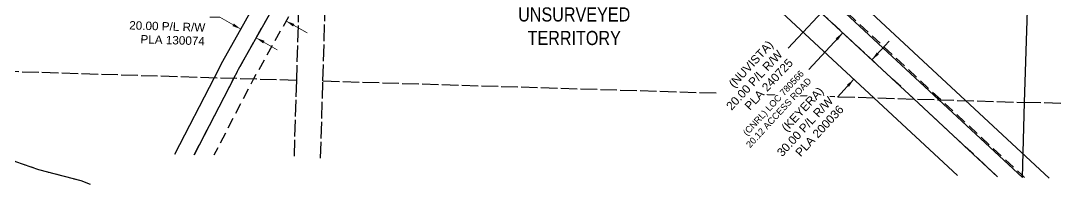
# Model space of a CAD drawing. Extents: x 363066 to 375462, y 6077936 to 6083550.
# Drawn here: x 363669 to 364844, y 6081728 to 6081913 of the extents above; entities that cross this region are included whole.
import ezdxf
from ezdxf.enums import TextEntityAlignment as Align

# ---------------------------------------------------------------- set-up
doc = ezdxf.new("R2010")
doc.units = 0
doc.header["$LTSCALE"] = 5
for name, pattern in [('foc-ACCESSROAD', [3.75, 2.5, -1.25]), ('foc-QUARTERLINE', [33, 25, -3, 2, -3]), ('foc-UNSURVEYED', [12.5, 10, -2.5]), ('foc-WHEELTRACKS', [2, 0.4, -1.6]), ('UNSURVEY_LINE', [4.5, 3.75, -0.75])]:
    doc.linetypes.add(name, pattern=pattern)
for name, color, linetype in [('C-RW', 13, 'Continuous'), ('F-AR', 190, 'foc-ACCESSROAD'), ('F-RW', 190, 'Continuous'), ('L-QSEC', 8, 'foc-QUARTERLINE'), ('L-UNS-T', 3, 'Continuous'), ('L-USEC', 7, 'foc-UNSURVEYED'), ('T-CREEK', 160, 'Continuous'), ('T-WATER-P3', 160, 'foc-WHEELTRACKS')]:
    doc.layers.add(name, color=color, linetype=linetype)
for name, color, linetype, lineweight in [('C-RW-T', 13, 'Continuous', 9), ('F-AR-T', 190, 'Continuous', 9), ('F-RW-T', 190, 'Continuous', 9)]:
    doc.layers.add(name, color=color, linetype=linetype, lineweight=lineweight)
doc.styles.add('80CG', font='ARIALN.TTF', dxfattribs={"height": 10})
doc.styles.add('80L', font='ARIALN.TTF', dxfattribs={"height": 10})
doc.styles.add('A60', font='arial.ttf', dxfattribs={"height": 7.35})
doc.styles.add('A80', font='arial.ttf', dxfattribs={"height": 9.5})
doc.styles.add('foc-LtypeFont', font='ARIALN.TTF', dxfattribs={"height": 7.35})
doc.linetypes.add('foc-TOPO-flowdirection-NOLINE', pattern='A,0,[">",foc-LtypeFont,S=0.3,R=0,X=0,Y=-0.945],-20,[">",foc-LtypeFont,S=0.3,R=0,X=0,Y=-0.945],0', length=20)
doc.dimstyles.new('Compass 5 000', dxfattribs={"dimscale": 5, "dimtxt": 9, "dimasz": 2, "dimexe": 0.2, "dimexo": 0.0625, "dimgap": 0.5, "dimtad": 0, "dimtih": 1, "dimtoh": 1, "dimzin": 0, "dimdsep": 46, "dimtxsty": '80CG', "dimcen": 0.1, "dimse1": 1, "dimse2": 1, "dimclrd": 256, "dimclrt": 256, "dimaunit": 1, "dimadec": 4, "dimazin": 0, "dimtfac": 0.06, "dimtofl": 0, "dimtmove": 0, "dimatfit": 1, "dimfxl": 0.2, "dimtolj": 1, "dimtzin": 0, "dimlwd": -1, "dimarcsym": 0})

msp = doc.modelspace()

# ---------------------------------------------------------------- linework, layer by layer
at = {"layer": 'C-RW', "flags": 128}
msp.add_lwpolyline([(364836, 6081734.5), (364528.3, 6082019.9), (364475.1, 6082067.8), (364460.2, 6082081.2), (364413.3, 6082029.1), (364349.7, 6082086.3, -0.100949), (364176.6, 6082186.7), (364106.7, 6082074.5), (364030.4, 6082122.1), (364019.8, 6082105.1), (364036.2, 6082094.9), (364095.8, 6082057.8), (364113.1, 6082047), (364181.3, 6082156.4, 0.087478), (364339.4, 6082068.7), (364414.8, 6082000.9), (364461.7, 6082053), (364514.8, 6082005.1), (364805.8, 6081735.4)], format="xyb", dxfattribs=at)
for points in [[(363843.7, 6081761.6), (363888.7, 6081848.4), (363898.4, 6081867.1), (363979, 6082010.2)], [(363985.9, 6081981.6), (363915.9, 6081857.4), (363910.9, 6081847.7), (363865.9, 6081761)]]:
    msp.add_lwpolyline(points, dxfattribs=at)
at = {"layer": 'F-AR', "flags": 128}
for points in [[(363865.9, 6081761), (363910.9, 6081847.7), (363915.9, 6081857.4), (363985.9, 6081981.6), (363996.1, 6081999.7), (364015.7, 6082029.3), (364017.6, 6082032.2), (364025.3, 6082043.7), (364033.7, 6082056.1), (364062.5, 6082099), (364064.1, 6082101.4), (364072, 6082114.2), (364138.3, 6082220.6), (364168.1, 6082275.4), (364175, 6082288.1), (364190, 6082273.5), (364183.6, 6082261.8), (364155.7, 6082210.5), (364089.2, 6082103.7), (364081.2, 6082091), (364079.4, 6082088.1), (364050.4, 6082044.9), (364042, 6082032.5), (364032.7, 6082018.7), (364016.4, 6081994.1), (364013.2, 6081989.2), (363984.6, 6081938.3), (363933.6, 6081847.7), (363933.2, 6081847), (363888.2, 6081760.4)], [(364777.4, 6081736.1), (364682.5, 6081824.2), (364500.9, 6081992.6), (364365.1, 6082112.8), (364336.6, 6082139.1), (364299.5, 6082173.2), (364298.8, 6082173.7), (364296.6, 6082175.9), (364280.8, 6082201.8), (364277.9, 6082206.9), (364281.7, 6082204.5), (364288.5, 6082200.2), (364290.9, 6082198.7), (364292.6, 6082197.7), (364316.4, 6082184.6), (364317.9, 6082183.7), (364325.1, 6082177), (364357.1, 6082147.2), (364378.4, 6082127.3), (364383.3, 6082122.9), (364387.4, 6082119.4), (364402.5, 6082106.1), (364407.7, 6082101.4), (364514.6, 6082007.4), (364713.1, 6081823.2), (364805.2, 6081737.8), (364807.9, 6081735.3)]]:
    msp.add_lwpolyline(points, dxfattribs=at)
at = {"layer": 'F-RW', "flags": 128}
for points in [[(364500.9, 6081992.6), (364682.5, 6081824.2), (364777.4, 6081736.1)], [(364732, 6081737.4), (364636.9, 6081825.5), (364480.7, 6081970.4)]]:
    msp.add_lwpolyline(points, dxfattribs=at)
at = {"layer": 'L-QSEC'}
for p, q in [((364830.7, 6082584.4), (364807.7, 6081820.3)), ((364807.7, 6081820.3), (364805.2, 6081735.4))]:
    msp.add_line(p, q, dxfattribs=at)
at = {"layer": 'L-USEC', "linetype": 'UNSURVEY_LINE'}
for p, q in [((364006.1, 6082649.5), (363981.8, 6081845.5)), ((364011.9, 6081844.6), (364036.3, 6082648.6)), ((363175.9, 6081870.2), (363981.8, 6081845.5)), ((363981.8, 6081845.5), (363979.1, 6081757.9)), ((364009.2, 6081757.1), (364011.9, 6081844.6)), ((364011.9, 6081844.6), (364807.7, 6081820.3)), ((365613.6, 6081795.8), (364807.7, 6081820.3))]:
    msp.add_line(p, q, dxfattribs=at)
at = {"layer": 'T-CREEK', "linetype": 'foc-TOPO-flowdirection-NOLINE', "flags": 128}
msp.add_lwpolyline([(363512.9, 6081870.2), (363592, 6081803.3), (363654.3, 6081756.4), (363689.3, 6081744.4), (363737.4, 6081731.8), (363747.9, 6081727.7)], dxfattribs=at)
at = {"layer": 'T-WATER-P3', "flags": 128}
msp.add_lwpolyline([(363512.9, 6081870.2), (363592, 6081803.3), (363654.3, 6081756.4), (363689.3, 6081744.4), (363737.4, 6081731.8), (363747.9, 6081727.7)], dxfattribs=at)

# ---------------------------------------------------------------- texts
at = {"layer": 'C-RW-T', "style": 'A80'}
for s, p in [('20.00 P/L R/W', (363878.3, 6081900.3)), ('PLA 130074', (363877.8, 6081884.9))]:
    msp.add_text(s, height=9.5, rotation=358.2648, dxfattribs=at).set_placement(p, align=Align.RIGHT)
at = {"layer": 'L-UNS-T', "color": 3, "insert": (364297, 6081906.4), "char_height": 15.995, "attachment_point": 5, "style": '80L'}
msp.add_mtext_dynamic_manual_height_columns('UNSURVEYED TERRITORY', width=126.414, gutter_width=47.5, heights=[0], dxfattribs=at)

# ---------------------------------------------------------------- leaders
at = {"layer": 'C-RW-T'}
for points in [[(364590.1, 6081935.3), (364539.7, 6081881.5)], [(363918.8, 6081903.2), (363894.8, 6081916.7), (363883.7, 6081916.7)], [(363936.2, 6081893.4), (363960.1, 6081879.9)]]:
    msp.add_leader(points, dimstyle='Compass 5 000', override={"dimtxsty": '80CG'}, dxfattribs=at)
at = {"layer": 'F-AR-T'}
for points in [[(363970, 6081912.5), (363994, 6081899)], [(364601.7, 6081899.1), (364563.1, 6081857.6)]]:
    msp.add_leader(points, dimstyle='Compass 5 000', override={"dimtxsty": '80CG'}, dxfattribs=at)
at = {"layer": 'F-RW-T'}
for points in [[(364634.8, 6081868.4), (364654.3, 6081889.6)], [(364614.4, 6081846.5), (364595.7, 6081826.3)]]:
    msp.add_leader(points, dimstyle='Compass 5 000', override={"dimtxsty": '80CG'}, dxfattribs=at)

# ---------------------------------------------------------------- next in the draw order: texts
at = {"layer": 'C-RW-T', "insert": (364457, 6081827.1), "char_height": 9.5, "width": 86.25, "attachment_point": 1, "rotation": 47.1625, "line_spacing_factor": 0.963848, "style": 'A80', "bg_fill": 3, "box_fill_scale": 1.15, "bg_fill_color": 256, "bg_fill_true_color": 256, "bg_fill_transparency": 0}
msp.add_mtext('\\pi21.175;(NUVISTA)\\P\\pi0.48381;20.00 P/L R/W\\P\\pi14.747;PLA 240725', dxfattribs=at)

# ---------------------------------------------------------------- next in the draw order: texts
at = {"layer": 'F-AR-T', "insert": (364482.2, 6081781.1), "char_height": 7.35, "width": 102.818, "attachment_point": 1, "rotation": 47.1625, "line_spacing_factor": 0.971429, "style": 'A60', "bg_fill": 3, "box_fill_scale": 1.15, "bg_fill_color": 256, "bg_fill_true_color": 256, "bg_fill_transparency": 0}
msp.add_mtext('\\pi8.0352;(CNRL) LOC 780566 \\P\\pi0.37432;20.12 ACCESS ROAD', dxfattribs=at)

# ---------------------------------------------------------------- next in the draw order: texts
at = {"layer": 'F-RW-T', "insert": (364514.3, 6081774.6), "char_height": 9.5, "width": 86.25, "attachment_point": 1, "rotation": 47.1625, "line_spacing_factor": 0.971429, "style": 'A80', "bg_fill": 3, "box_fill_scale": 1.15, "bg_fill_color": 256, "bg_fill_true_color": 256, "bg_fill_transparency": 0}
msp.add_mtext('\\pi24.849;(KEYERA)\\P\\pi0.6523;30.00 P/L R/W \\P\\pi14.825;PLA 200036', dxfattribs=at)

doc.saveas('drawing.dxf')
